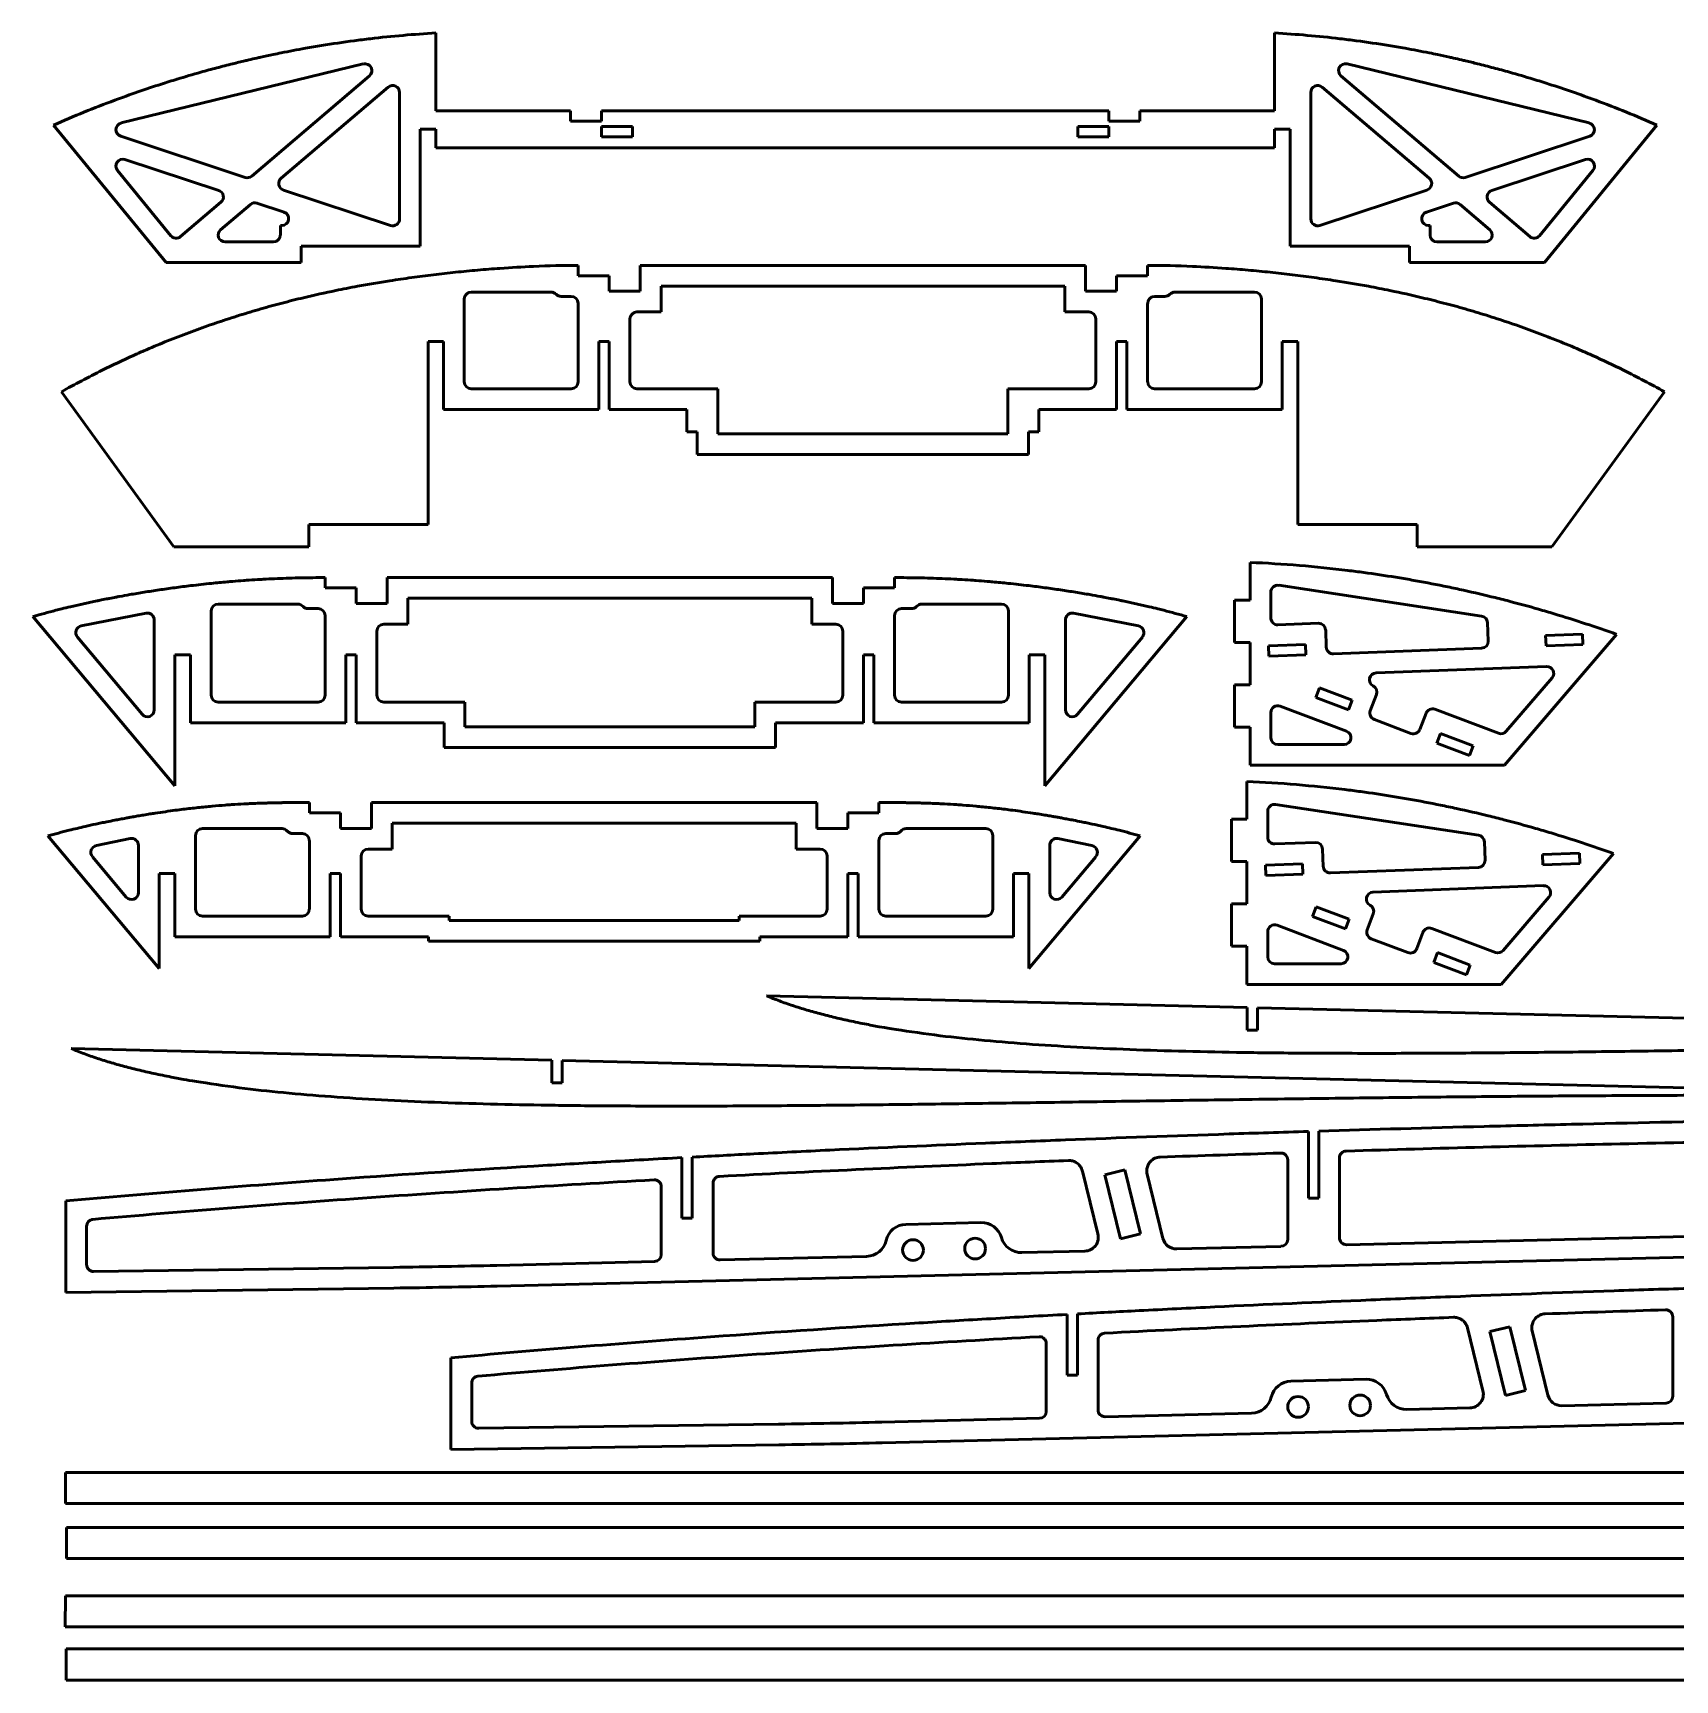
# Model space of a CAD drawing. Header units: millimetres. Extents: x 7 to 544, y 418 to 739.
# Drawn here: x 6.5 to 323.7, y 418.1 to 736.3 of the extents above; entities that cross this region are included whole.
import ezdxf

# ---------------------------------------------------------------- set-up
doc = ezdxf.new("R2010")
doc.units = ezdxf.units.MM
doc.layers.add('Visible (ANSI)', color=7, linetype='Continuous', lineweight=50)

msp = doc.modelspace()

# ---------------------------------------------------------------- linework, layer by layer
at = {"layer": 'Visible (ANSI)'}
for p, q in [((84.37, 736.27), (84.37, 721.21)), ((246.37, 736.27), (246.37, 721.21)), ((70.36, 730.29), (23.6, 718.88)), ((260.39, 730.29), (307.15, 718.88)), ((48.8, 708.62), (71.54, 727.98)), ((75.17, 725.82), (54.48, 708.2)), ((255.57, 725.82), (276.26, 708.2)), ((281.94, 708.62), (259.2, 727.98)), ((77.37, 700.35), (77.37, 724.8)), ((253.37, 700.35), (253.37, 724.8)), ((84.37, 721.21), (110.37, 721.21)), ((110.37, 721.21), (110.37, 719.21)), ((110.37, 719.21), (116.37, 719.21)), ((116.37, 719.21), (116.37, 721.21)), ((214.37, 721.21), (116.37, 721.21)), ((214.37, 719.21), (214.37, 721.21)), ((220.37, 719.21), (214.37, 719.21)), ((220.37, 721.21), (220.37, 719.21)), ((246.37, 721.21), (220.37, 721.21)), ((32.25, 691.91), (10.53, 718.49)), ((23.5, 716.31), (47.52, 708.37)), ((84.37, 717.66), (81.37, 717.66)), ((81.37, 717.66), (81.37, 695.08)), ((84.37, 714.11), (84.37, 717.66)), ((122.37, 718.21), (116.37, 718.21)), ((116.37, 718.21), (116.37, 716.21)), ((116.37, 716.21), (122.37, 716.21)), ((122.37, 716.21), (122.37, 718.21)), ((208.37, 716.21), (208.37, 718.21)), ((208.37, 718.21), (214.37, 718.21)), ((214.37, 716.21), (208.37, 716.21)), ((214.37, 718.21), (214.37, 716.21)), ((246.37, 714.11), (246.37, 717.66)), ((246.37, 717.66), (249.37, 717.66)), ((249.37, 717.66), (249.37, 695.08)), ((307.25, 716.31), (283.22, 708.37)), ((298.49, 691.91), (320.21, 718.49)), ((246.37, 714.11), (84.37, 714.11)), ((22.86, 709.72), (33.17, 697.1)), ((42.42, 705.85), (24.31, 711.83)), ((288.33, 705.85), (306.43, 711.83)), ((307.88, 709.72), (297.57, 697.1)), ((35.07, 696.93), (42.86, 703.57)), ((55.04, 701.67), (49.82, 703.4)), ((54.93, 705.92), (75.62, 699.08)), ((275.82, 705.92), (255.12, 699.08)), ((275.71, 701.67), (280.92, 703.4)), ((295.68, 696.93), (287.88, 703.57)), ((48.54, 703.15), (42.8, 698.25)), ((282.2, 703.15), (287.95, 698.25)), ((54.33, 697.24), (54.33, 699.08)), ((54.33, 699.08), (54.62, 699.08)), ((276.42, 699.08), (276.13, 699.08)), ((276.42, 697.24), (276.42, 699.08)), ((43.66, 695.91), (52.99, 695.91)), ((58.33, 695.08), (58.33, 691.91)), ((81.37, 695.08), (58.33, 695.08)), ((249.37, 695.08), (272.42, 695.08)), ((272.42, 695.08), (272.42, 691.91)), ((287.08, 695.91), (277.75, 695.91)), ((58.33, 691.91), (32.25, 691.91)), ((111.86, 691.37), (111.86, 689.37)), ((123.86, 686.37), (123.86, 691.37)), ((209.86, 691.37), (123.86, 691.37)), ((209.86, 686.37), (209.86, 691.37)), ((221.86, 691.37), (221.86, 689.37)), ((272.42, 691.91), (298.49, 691.91)), ((111.86, 689.37), (117.86, 689.37)), ((117.86, 689.37), (117.86, 686.37)), ((127.86, 687.37), (127.86, 682.37)), ((127.86, 687.37), (205.86, 687.37)), ((205.86, 687.37), (205.86, 682.37)), ((221.86, 689.37), (215.86, 689.37)), ((215.86, 689.37), (215.86, 686.37)), ((89.86, 684.88), (89.86, 668.86)), ((106.62, 686.21), (91.2, 686.21)), ((110.53, 685.37), (108.57, 685.37)), ((117.86, 686.37), (123.86, 686.37)), ((215.86, 686.37), (209.86, 686.37)), ((223.2, 685.37), (225.16, 685.37)), ((227.1, 686.21), (242.53, 686.21)), ((243.86, 684.88), (243.86, 668.86)), ((111.86, 668.86), (111.86, 684.04)), ((121.86, 681.04), (121.86, 668.86)), ((127.86, 682.37), (123.2, 682.37)), ((205.86, 682.37), (210.53, 682.37)), ((211.86, 681.04), (211.86, 668.86)), ((221.86, 668.86), (221.86, 684.04)), ((82.86, 676.66), (82.86, 641.35)), ((85.86, 676.66), (82.86, 676.66)), ((85.86, 663.53), (85.86, 676.66)), ((115.86, 676.66), (115.86, 663.53)), ((117.86, 676.66), (115.86, 676.66)), ((117.86, 663.53), (117.86, 676.66)), ((215.86, 663.53), (215.86, 676.66)), ((215.86, 676.66), (217.86, 676.66)), ((217.86, 676.66), (217.86, 663.53)), ((247.86, 663.53), (247.86, 676.66)), ((247.86, 676.66), (250.86, 676.66)), ((250.86, 676.66), (250.86, 641.35)), ((12.04, 666.95), (33.77, 636.99)), ((91.2, 667.53), (110.53, 667.53)), ((123.2, 667.53), (138.86, 667.53)), ((138.86, 667.53), (138.86, 658.86)), ((210.53, 667.53), (194.86, 667.53)), ((194.86, 667.53), (194.86, 658.86)), ((242.53, 667.53), (223.2, 667.53)), ((321.69, 666.95), (299.96, 636.99)), ((85.86, 663.53), (115.86, 663.53)), ((117.86, 663.53), (132.86, 663.53)), ((132.86, 659.19), (132.86, 663.53)), ((200.86, 659.19), (200.86, 663.53)), ((215.86, 663.53), (200.86, 663.53)), ((247.86, 663.53), (217.86, 663.53)), ((134.86, 659.19), (132.86, 659.19)), ((134.86, 659.19), (134.86, 654.86)), ((194.86, 658.86), (138.86, 658.86)), ((198.86, 659.19), (200.86, 659.19)), ((198.86, 659.19), (198.86, 654.86)), ((198.86, 654.86), (134.86, 654.86)), ((59.82, 641.35), (82.86, 641.35)), ((59.82, 636.99), (59.82, 641.35)), ((273.91, 641.35), (250.86, 641.35)), ((273.91, 636.99), (273.91, 641.35)), ((33.77, 636.99), (59.82, 636.99)), ((299.96, 636.99), (273.91, 636.99)), ((241.64, 634), (241.64, 626.73)), ((62.98, 631.06), (62.98, 629.06)), ((74.98, 626.06), (74.98, 631.06)), ((160.98, 631.06), (74.98, 631.06)), ((160.98, 626.06), (160.98, 631.06)), ((172.98, 631.06), (172.98, 629.06)), ((62.98, 629.06), (68.98, 629.06)), ((68.98, 629.06), (68.98, 626.06)), ((78.98, 627.06), (78.98, 622.06)), ((78.98, 627.06), (156.98, 627.06)), ((156.98, 627.06), (156.98, 622.06)), ((172.98, 629.06), (166.98, 629.06)), ((166.98, 629.06), (166.98, 626.06)), ((245.64, 623.27), (245.64, 628.25)), ((247.18, 629.57), (286.37, 623.63)), ((28.39, 624.19), (15.88, 621.72)), ((40.98, 624.61), (40.98, 608.33)), ((57.72, 625.94), (42.31, 625.94)), ((61.65, 625.06), (59.71, 625.06)), ((62.98, 608.33), (62.98, 623.73)), ((68.98, 626.06), (74.98, 626.06)), ((166.98, 626.06), (160.98, 626.06)), ((172.98, 608.33), (172.98, 623.73)), ((174.31, 625.06), (176.25, 625.06)), ((178.23, 625.94), (193.65, 625.94)), ((194.98, 624.61), (194.98, 608.33)), ((207.57, 624.19), (220.08, 621.72)), ((241.64, 626.73), (238.64, 626.73)), ((238.64, 626.73), (238.64, 618.55)), ((6.54, 623.55), (33.98, 590.86)), ((29.98, 605.51), (29.98, 622.88)), ((72.98, 620.73), (72.98, 608.33)), ((78.98, 622.06), (74.31, 622.06)), ((156.98, 622.06), (161.65, 622.06)), ((162.98, 620.73), (162.98, 608.33)), ((229.41, 623.55), (201.98, 590.86)), ((205.98, 605.51), (205.98, 622.88)), ((254.86, 622.23), (247.03, 621.93)), ((256.37, 617.62), (256.25, 620.95)), ((287.51, 622.36), (287.64, 618.8)), ((15.12, 619.56), (27.62, 604.65)), ((220.84, 619.56), (208.33, 604.65)), ((238.64, 618.55), (241.64, 618.55)), ((241.64, 618.55), (241.64, 610.37)), ((245.21, 617.86), (252.35, 618.13)), ((245.29, 615.86), (245.21, 617.86)), ((252.35, 618.13), (252.43, 616.13)), ((286.36, 617.42), (257.76, 616.34)), ((290.78, 594.81), (312.45, 620.1)), ((298.74, 619.89), (305.88, 620.16)), ((298.82, 617.89), (298.74, 619.89)), ((305.95, 618.16), (298.82, 617.89)), ((305.88, 620.16), (305.95, 618.16)), ((33.98, 616.16), (33.98, 590.86)), ((36.98, 616.16), (33.98, 616.16)), ((36.98, 602.99), (36.98, 616.16)), ((66.98, 616.16), (66.98, 602.99)), ((68.98, 616.16), (66.98, 616.16)), ((68.98, 602.99), (68.98, 616.16)), ((166.98, 602.99), (166.98, 616.16)), ((166.98, 616.16), (168.98, 616.16)), ((168.98, 616.16), (168.98, 602.99)), ((198.98, 602.99), (198.98, 616.16)), ((198.98, 616.16), (201.98, 616.16)), ((201.98, 616.16), (201.98, 590.86)), ((252.43, 616.13), (245.29, 615.86)), ((265.98, 612.64), (298.92, 613.89)), ((299.98, 611.69), (291.13, 601.37)), ((241.64, 610.37), (238.64, 610.37)), ((238.64, 610.37), (238.64, 602.19)), ((254.32, 607.91), (255.03, 609.78)), ((260.66, 605.52), (254.32, 607.91)), ((255.03, 609.78), (261.36, 607.39)), ((264.87, 605.35), (266.05, 608.47)), ((42.31, 606.99), (61.65, 606.99)), ((74.31, 606.99), (89.98, 606.99)), ((89.98, 606.99), (89.98, 602.24)), ((161.65, 606.99), (145.98, 606.99)), ((145.98, 606.99), (145.98, 602.24)), ((193.65, 606.99), (174.31, 606.99)), ((245.64, 600.14), (245.64, 604.98)), ((247.45, 606.23), (260.28, 601.39)), ((261.36, 607.39), (260.66, 605.52)), ((275.63, 604.85), (274.45, 601.74)), ((289.65, 600.99), (277.35, 605.63)), ((36.98, 602.99), (66.98, 602.99)), ((68.98, 602.99), (85.98, 602.99)), ((85.98, 602.99), (85.98, 598.24)), ((145.98, 602.24), (89.98, 602.24)), ((166.98, 602.99), (149.98, 602.99)), ((149.98, 602.99), (149.98, 598.24)), ((198.98, 602.99), (168.98, 602.99)), ((238.64, 602.19), (241.64, 602.19)), ((241.64, 602.19), (241.64, 594.81)), ((272.73, 600.96), (265.65, 603.64)), ((149.98, 598.24), (85.98, 598.24)), ((259.81, 598.81), (246.98, 598.81)), ((277.72, 599.08), (278.43, 600.95)), ((284.06, 596.68), (277.72, 599.08)), ((278.43, 600.95), (284.77, 598.55)), ((284.77, 598.55), (284.06, 596.68)), ((241.64, 594.81), (290.78, 594.81)), ((241.05, 591.67), (241.05, 584.4)), ((59.94, 587.62), (59.94, 585.62)), ((59.94, 585.62), (65.94, 585.62)), ((65.94, 585.62), (65.94, 582.62)), ((71.94, 582.62), (71.94, 587.62)), ((157.94, 587.62), (71.94, 587.62)), ((157.94, 582.62), (157.94, 587.62)), ((169.94, 585.62), (163.94, 585.62)), ((163.94, 585.62), (163.94, 582.62)), ((169.94, 587.62), (169.94, 585.62)), ((245.05, 580.93), (245.05, 585.92)), ((246.58, 587.24), (285.78, 581.3)), ((54.66, 582.58), (39.27, 582.58)), ((65.94, 582.62), (71.94, 582.62)), ((75.94, 583.62), (75.94, 578.62)), ((75.94, 583.62), (153.94, 583.62)), ((153.94, 583.62), (153.94, 578.62)), ((163.94, 582.62), (157.94, 582.62)), ((175.22, 582.58), (190.6, 582.58)), ((241.05, 584.4), (238.05, 584.4)), ((238.05, 584.4), (238.05, 576.21)), ((9.44, 581.17), (30.94, 555.55)), ((25.34, 580.65), (18.79, 579.32)), ((26.94, 570.21), (26.94, 579.34)), ((37.94, 581.24), (37.94, 567)), ((58.6, 581.62), (56.71, 581.62)), ((59.94, 567), (59.94, 580.29)), ((169.94, 567), (169.94, 580.29)), ((171.27, 581.62), (173.17, 581.62)), ((191.94, 581.24), (191.94, 567)), ((220.44, 581.17), (198.94, 555.55)), ((202.94, 570.21), (202.94, 579.34)), ((204.54, 580.65), (211.09, 579.32)), ((254.27, 579.9), (246.43, 579.6)), ((286.91, 580.03), (287.05, 576.47)), ((18.03, 577.15), (24.58, 569.35)), ((69.94, 577.29), (69.94, 567)), ((75.94, 578.62), (71.27, 578.62)), ((153.94, 578.62), (158.6, 578.62)), ((159.94, 577.29), (159.94, 567)), ((211.84, 577.15), (205.29, 569.35)), ((238.05, 576.21), (241.05, 576.21)), ((241.05, 576.21), (241.05, 568.03)), ((255.78, 575.28), (255.65, 578.62)), ((290.18, 552.47), (311.86, 577.76)), ((298.14, 577.55), (305.28, 577.82)), ((298.22, 575.56), (298.14, 577.55)), ((305.28, 577.82), (305.36, 575.83)), ((33.94, 573.9), (30.94, 573.9)), ((30.94, 573.9), (30.94, 555.55)), ((33.94, 561.67), (33.94, 573.9)), ((63.94, 573.9), (63.94, 561.67)), ((65.94, 573.9), (63.94, 573.9)), ((65.94, 561.67), (65.94, 573.9)), ((163.94, 561.67), (163.94, 573.9)), ((163.94, 573.9), (165.94, 573.9)), ((165.94, 573.9), (165.94, 561.67)), ((195.94, 561.67), (195.94, 573.9)), ((195.94, 573.9), (198.94, 573.9)), ((198.94, 573.9), (198.94, 555.55)), ((244.62, 575.53), (251.75, 575.8)), ((244.69, 573.53), (244.62, 575.53)), ((251.83, 573.8), (244.69, 573.53)), ((251.75, 575.8), (251.83, 573.8)), ((285.76, 575.08), (257.16, 574)), ((305.36, 575.83), (298.22, 575.56)), ((265.38, 570.31), (298.32, 571.56)), ((241.05, 568.03), (238.05, 568.03)), ((238.05, 568.03), (238.05, 559.85)), ((253.72, 565.58), (254.43, 567.45)), ((254.43, 567.45), (260.77, 565.06)), ((299.38, 569.36), (290.53, 559.03)), ((39.27, 565.67), (58.6, 565.67)), ((71.27, 565.67), (86.94, 565.67)), ((86.94, 565.67), (86.94, 564.85)), ((142.94, 564.85), (86.94, 564.85)), ((158.6, 565.67), (142.94, 565.67)), ((142.94, 565.67), (142.94, 564.85)), ((190.6, 565.67), (171.27, 565.67)), ((246.85, 563.9), (259.68, 559.05)), ((260.06, 563.19), (253.72, 565.58)), ((260.77, 565.06), (260.06, 563.19)), ((264.28, 563.02), (265.45, 566.14)), ((289.05, 558.65), (276.75, 563.3)), ((33.94, 561.67), (63.94, 561.67)), ((65.94, 561.67), (82.94, 561.67)), ((82.94, 561.67), (82.94, 560.85)), ((146.94, 560.85), (82.94, 560.85)), ((163.94, 561.67), (146.94, 561.67)), ((146.94, 561.67), (146.94, 560.85)), ((195.94, 561.67), (165.94, 561.67)), ((245.05, 557.81), (245.05, 562.65)), ((272.14, 558.63), (265.05, 561.3)), ((275.03, 562.52), (273.85, 559.4)), ((238.05, 559.85), (241.05, 559.85)), ((241.05, 559.85), (241.05, 552.47)), ((277.13, 556.74), (277.83, 558.61)), ((277.83, 558.61), (284.17, 556.22)), ((259.21, 556.47), (246.38, 556.47)), ((283.46, 554.35), (277.13, 556.74)), ((284.17, 556.22), (283.46, 554.35)), ((241.05, 552.47), (290.18, 552.47)), ((241.07, 548.01), (148.27, 550.26)), ((241.07, 543.63), (241.07, 548.01)), ((243.07, 547.96), (243.07, 543.63)), ((520.74, 541.22), (243.07, 547.96)), ((243.07, 543.63), (241.07, 543.63)), ((106.75, 537.82), (13.95, 540.07)), ((106.75, 533.44), (106.75, 537.82)), ((108.75, 537.77), (108.75, 533.44)), ((386.42, 531.03), (108.75, 537.77)), ((108.75, 533.44), (106.75, 533.44)), ((252.91, 511.17), (252.91, 524.07)), ((254.91, 524.14), (254.91, 511.17)), ((131.91, 507.3), (131.91, 519.02)), ((133.91, 519.12), (133.91, 507.3)), ((258.91, 503.52), (258.91, 518.96)), ((212.25, 504.27), (209.25, 516.43)), ((217.44, 516.64), (213.56, 515.69)), ((213.56, 515.69), (216.6, 503.34)), ((220.48, 504.3), (217.44, 516.64)), ((221.76, 515.81), (224.82, 503.42)), ((248.91, 518.57), (248.91, 503.22)), ((127.91, 513.38), (127.91, 500.28)), ((137.91, 500.59), (137.91, 514.07)), ((12.91, 510.64), (12.91, 492.94)), ((254.91, 511.17), (252.91, 511.17)), ((133.91, 507.3), (131.91, 507.3)), ((175.16, 506.13), (189.67, 506.48)), ((16.91, 498.35), (16.91, 505.76)), ((96.22, 494.21), (466.71, 503.2)), ((216.6, 503.34), (220.48, 504.3)), ((368.61, 504.82), (260.28, 502.19)), ((167.57, 499.94), (139.28, 499.25)), ((209.73, 500.96), (197.56, 500.67)), ((247.61, 501.88), (227.47, 501.39)), ((76.18, 497.82), (18.26, 497.02)), ((126.61, 498.95), (96.13, 498.21)), ((12.91, 492.94), (76.24, 493.82)), ((206.29, 477.01), (206.29, 488.73)), ((208.29, 488.83), (208.29, 477.01)), ((323.29, 488.28), (323.29, 472.93)), ((212.29, 470.3), (212.29, 483.78)), ((286.63, 473.98), (283.63, 486.14)), ((291.82, 486.35), (287.94, 485.4)), ((287.94, 485.4), (290.98, 473.05)), ((294.86, 474.01), (291.82, 486.35)), ((296.14, 485.53), (299.19, 473.13)), ((202.29, 483.09), (202.29, 469.99)), ((87.29, 480.35), (87.29, 462.65)), ((91.29, 468.06), (91.29, 475.47)), ((208.29, 477.01), (206.29, 477.01)), ((249.54, 475.84), (264.05, 476.19)), ((170.6, 463.92), (541.09, 472.91)), ((290.98, 473.05), (294.86, 474.01)), ((321.99, 471.59), (301.85, 471.1)), ((200.99, 468.66), (170.5, 467.92)), ((241.94, 469.65), (213.66, 468.96)), ((284.1, 470.67), (271.94, 470.38)), ((150.56, 467.53), (92.64, 466.73)), ((87.29, 462.65), (150.61, 463.54)), ((376.29, 458.17), (12.84, 458.18)), ((12.84, 458.18), (12.84, 452.18)), ((473.25, 452.18), (12.84, 452.18)), ((376.49, 447.57), (13.04, 447.57)), ((13.04, 447.57), (13.04, 441.57)), ((473.45, 441.57), (13.04, 441.57)), ((12.8, 434.38), (12.79, 428.38)), ((376.24, 434.38), (12.8, 434.38)), ((473.2, 428.38), (12.79, 428.38)), ((376.41, 424.1), (12.97, 424.1)), ((12.97, 424.1), (12.97, 418.1)), ((473.37, 418.1), (12.97, 418.1))]:
    msp.add_line(p, q, dxfattribs=at)
for centre in [(176.54, 501.16), (188.54, 501.45), (250.92, 470.87), (262.91, 471.16)]:
    msp.add_circle(centre, 2, dxfattribs=at)
for centre, radius, start, end in [((70.68, 728.99), 1.33, 310.4061, 103.7149), ((260.07, 728.99), 1.33, 76.2851, 229.5939), ((76.04, 724.8), 1.33, 0, 130.4061), ((254.71, 724.8), 1.33, 49.5939, 180), ((23.91, 717.58), 1.33, 103.7149, 251.7082), ((306.83, 717.58), 1.33, 288.2918, 76.2851), ((23.9, 710.56), 1.33, 71.7082, 219.2474), ((306.85, 710.56), 1.33, 320.7526, 108.2918), ((47.94, 709.64), 1.33, 251.7082, 310.4061), ((55.35, 707.19), 1.33, 130.4061, 251.7082), ((275.4, 707.19), 1.33, 288.2918, 49.5939), ((282.8, 709.64), 1.33, 229.5939, 288.2918), ((42, 704.58), 1.33, 310.4061, 71.7082), ((49.41, 702.13), 1.33, 71.7082, 130.4061), ((281.34, 702.13), 1.33, 49.5939, 108.2918), ((288.75, 704.58), 1.33, 108.2918, 229.5939), ((54.62, 700.41), 1.33, 270, 71.7082), ((76.04, 700.35), 1.33, 251.7082, 0), ((254.71, 700.35), 1.33, 180, 288.2918), ((276.13, 700.41), 1.33, 108.2918, 270), ((34.2, 697.95), 1.33, 219.2474, 310.4061), ((43.66, 697.24), 1.33, 130.4061, 270), ((52.99, 697.24), 1.33, 270, 0), ((277.75, 697.24), 1.33, 180, 270), ((287.08, 697.24), 1.33, 270, 49.5939), ((296.54, 697.95), 1.33, 229.5939, 320.7526), ((91.2, 684.88), 1.33, 90, 180), ((106.62, 684.88), 1.33, 43.0704, 90), ((108.57, 686.7), 1.33, 223.0704, 270), ((110.53, 684.04), 1.33, 0, 90), ((223.2, 684.04), 1.33, 90, 180), ((225.16, 686.7), 1.33, 270, 316.9296), ((227.1, 684.88), 1.33, 90, 136.9296), ((242.53, 684.88), 1.33, 0, 90), ((123.2, 681.04), 1.33, 90, 180), ((210.53, 681.04), 1.33, 0, 90), ((91.2, 668.86), 1.33, 180, 270), ((110.53, 668.86), 1.33, 270, 0), ((123.2, 668.86), 1.33, 180, 270), ((210.53, 668.86), 1.33, 270, 0), ((223.2, 668.86), 1.33, 180, 270), ((242.53, 668.86), 1.33, 270, 0), ((246.98, 628.25), 1.33, 81.3777, 180), ((28.65, 622.88), 1.33, 0, 101.1508), ((42.31, 624.61), 1.33, 90, 180), ((57.72, 624.61), 1.33, 41.9948, 90), ((59.71, 626.39), 1.33, 221.9948, 270), ((61.65, 623.73), 1.33, 0, 90), ((174.31, 623.73), 1.33, 90, 180), ((176.25, 626.39), 1.33, 270, 318.0052), ((178.23, 624.61), 1.33, 90, 138.0052), ((193.65, 624.61), 1.33, 0, 90), ((207.31, 622.88), 1.33, 78.8492, 180), ((286.17, 622.31), 1.33, 2.1657, 81.3777), ((16.14, 620.41), 1.33, 101.1508, 220), ((74.31, 620.73), 1.33, 90, 180), ((161.65, 620.73), 1.33, 0, 90), ((219.82, 620.41), 1.33, 320, 78.8492), ((246.98, 623.27), 1.33, 180, 272.1657), ((254.91, 620.9), 1.33, 2.1657, 92.1657), ((257.7, 617.67), 1.33, 182.1657, 272.1657), ((286.31, 618.75), 1.33, 272.1657, 2.1657), ((266.03, 611.31), 1.33, 92.1657, 242.6472), ((298.97, 612.56), 1.33, 319.4026, 92.1657), ((42.31, 608.33), 1.33, 180, 270), ((61.65, 608.33), 1.33, 270, 0), ((74.31, 608.33), 1.33, 180, 270), ((161.65, 608.33), 1.33, 270, 0), ((174.31, 608.33), 1.33, 180, 270), ((193.65, 608.33), 1.33, 270, 0), ((264.8, 608.94), 1.33, 339.3107, 62.6472), ((28.65, 605.51), 1.33, 220, 0), ((207.31, 605.51), 1.33, 180, 320), ((246.98, 604.98), 1.33, 69.3107, 180), ((266.12, 604.88), 1.33, 159.3107, 249.3107), ((276.87, 604.38), 1.33, 69.3107, 159.3107), ((259.81, 600.14), 1.33, 270, 69.3107), ((273.2, 602.21), 1.33, 249.3107, 339.3107), ((290.12, 602.23), 1.33, 249.3107, 319.4026), ((246.98, 600.14), 1.33, 180, 270), ((246.38, 585.92), 1.33, 81.3777, 180), ((39.27, 581.24), 1.33, 90, 180), ((54.66, 581.24), 1.33, 39.8257, 90), ((175.22, 581.24), 1.33, 90, 140.1743), ((190.6, 581.24), 1.33, 0, 90), ((19.06, 578.01), 1.33, 101.5107, 220), ((25.6, 579.34), 1.33, 0, 101.5107), ((56.71, 582.95), 1.33, 219.8257, 270), ((58.6, 580.29), 1.33, 0, 90), ((171.27, 580.29), 1.33, 90, 180), ((173.17, 582.95), 1.33, 270, 320.1743), ((204.27, 579.34), 1.33, 78.4893, 180), ((210.82, 578.01), 1.33, 320, 78.4893), ((246.38, 580.93), 1.33, 180, 272.1657), ((254.32, 578.57), 1.33, 2.1657, 92.1657), ((285.58, 579.98), 1.33, 2.1657, 81.3777), ((71.27, 577.29), 1.33, 90, 180), ((158.6, 577.29), 1.33, 0, 90), ((285.71, 576.42), 1.33, 272.1657, 2.1657), ((257.11, 575.34), 1.33, 182.1657, 272.1657), ((25.6, 570.21), 1.33, 220, 0), ((204.27, 570.21), 1.33, 180, 320), ((265.43, 568.98), 1.33, 92.1657, 242.6472), ((298.37, 570.22), 1.33, 319.4026, 92.1657), ((39.27, 567), 1.33, 180, 270), ((58.6, 567), 1.33, 270, 0), ((71.27, 567), 1.33, 180, 270), ((158.6, 567), 1.33, 270, 0), ((171.27, 567), 1.33, 180, 270), ((190.6, 567), 1.33, 270, 0), ((264.21, 566.61), 1.33, 339.3107, 62.6472), ((246.38, 562.65), 1.33, 69.3107, 180), ((276.28, 562.05), 1.33, 69.3107, 159.3107), ((265.52, 562.55), 1.33, 159.3107, 249.3107), ((246.38, 557.81), 1.33, 180, 270), ((259.21, 557.81), 1.33, 270, 69.3107), ((272.61, 559.87), 1.33, 249.3107, 339.3107), ((289.52, 559.9), 1.33, 249.3107, 319.4026), ((175.26, 502.13), 4, 91.3905, 166.913), ((189.76, 502.48), 4, 15.868, 91.3905), ((167.47, 503.94), 4, 271.3905, 346.913), ((197.46, 504.67), 4, 195.868, 271.3905), ((209.66, 503.63), 2.67, 271.3905, 13.8341), ((227.41, 504.06), 2.67, 193.8341, 271.3905), ((247.58, 503.22), 1.33, 271.3905, 0), ((260.25, 503.52), 1.33, 180, 271.3905), ((126.58, 500.28), 1.33, 271.3905, 0), ((139.25, 500.59), 1.33, 180, 271.3905), ((18.25, 498.35), 1.33, 180, 270.8), ((49.15, 2433.28), 1935.65, 270.8, 271.39054), ((49.15, 2433.28), 1939.65, 270.8, 271.39054), ((249.64, 471.84), 4, 91.3905, 166.913), ((264.14, 472.19), 4, 15.868, 91.3905), ((241.85, 473.65), 4, 271.3905, 346.913), ((271.84, 474.38), 4, 195.868, 271.3905), ((284.04, 473.34), 2.67, 271.3905, 13.8341), ((301.78, 473.77), 2.67, 193.8341, 271.3905), ((321.96, 472.93), 1.33, 271.3905, 0), ((92.62, 468.06), 1.33, 180, 270.8), ((123.53, 2403), 1935.65, 270.8, 271.39054), ((200.96, 469.99), 1.33, 271.3905, 0), ((213.62, 470.3), 1.33, 180, 271.3905), ((123.53, 2403), 1939.65, 270.8, 271.39054)]:
    msp.add_arc(centre, radius, start, end, dxfattribs=at)
for points, knots in [([(10.53, 718.49), (14.42, 720.2), (21.31, 722.99), (29.33, 725.77), (34.9, 727.51), (37.96, 728.41), (41.03, 729.26), (43.09, 729.8), (45.41, 730.39), (46.96, 730.77), (48.51, 731.13), (49.55, 731.37), (51.1, 731.71), (52.66, 732.05), (55.52, 732.64), (58.64, 733.23), (63.34, 734.03), (67.53, 734.64), (72.78, 735.3), (78.04, 735.84), (82.26, 736.15), (84.37, 736.27)], [-7.649793, -7.649793, -7.649793, -7.649793, -6.375618, -5.419986, -5.101442, -4.623626, -4.464354, -4.145811, -3.986539, -3.747631, -3.667995, -3.508723, -3.429087, -3.190179, -3.030907, -2.553091, -2.234547, -1.59746, -1.278916, -0.641828, -0.00474, -0.00474, -0.00474, -0.00474]), ([(320.21, 718.49), (316.32, 720.2), (309.43, 722.99), (301.41, 725.77), (295.84, 727.51), (292.78, 728.41), (289.71, 729.26), (287.66, 729.8), (285.34, 730.39), (283.79, 730.77), (282.23, 731.13), (281.2, 731.37), (279.64, 731.71), (278.09, 732.05), (275.23, 732.64), (272.1, 733.23), (267.4, 734.03), (263.21, 734.64), (257.97, 735.3), (252.7, 735.84), (248.48, 736.15), (246.37, 736.27)], [-7.649793, -7.649793, -7.649793, -7.649793, -6.375618, -5.419986, -5.101442, -4.623626, -4.464354, -4.145811, -3.986539, -3.747631, -3.667995, -3.508723, -3.429087, -3.190179, -3.030907, -2.553091, -2.234547, -1.59746, -1.278916, -0.641828, -0.00474, -0.00474, -0.00474, -0.00474]), ([(111.86, 691.37), (108.99, 691.37), (103.95, 691.25), (98.19, 690.91), (93.89, 690.59), (91.03, 690.33), (87.47, 689.97), (84.64, 689.65), (81.11, 689.21), (78.3, 688.82), (74.1, 688.18), (69.91, 687.48), (64.36, 686.39), (60.21, 685.47), (56.07, 684.46), (53.31, 683.74), (49.86, 682.77), (47.11, 681.95), (43.67, 680.85), (40.92, 679.93), (37.5, 678.7), (34.77, 677.67), (31.36, 676.31), (28.65, 675.17), (24.6, 673.38), (19.24, 670.85), (14.63, 668.41), (12.04, 666.95)], [0.0082632, 0.0082632, 0.0082632, 0.0082632, 0.090908, 0.1528915, 0.1735527, 0.2148751, 0.2355363, 0.2768586, 0.2975198, 0.3388422, 0.3595033, 0.4214869, 0.4628093, 0.5247928, 0.545454, 0.5867764, 0.6074375, 0.6487599, 0.6694211, 0.7107434, 0.7314046, 0.772727, 0.7933882, 0.8347105, 0.8553717, 0.9173553, 1, 1, 1, 1]), ([(221.86, 691.37), (224.74, 691.37), (229.78, 691.25), (235.54, 690.91), (239.84, 690.59), (242.69, 690.33), (246.25, 689.97), (249.09, 689.65), (252.62, 689.21), (255.43, 688.82), (259.63, 688.18), (263.81, 687.48), (269.37, 686.39), (273.52, 685.47), (277.66, 684.46), (280.42, 683.74), (283.87, 682.77), (286.62, 681.95), (290.06, 680.85), (292.8, 679.93), (296.23, 678.7), (298.96, 677.67), (302.37, 676.31), (305.08, 675.17), (309.13, 673.38), (314.49, 670.85), (319.1, 668.41), (321.69, 666.95)], [0.0082632, 0.0082632, 0.0082632, 0.0082632, 0.090908, 0.1528915, 0.1735527, 0.2148751, 0.2355363, 0.2768586, 0.2975198, 0.3388422, 0.3595033, 0.4214869, 0.4628093, 0.5247928, 0.545454, 0.5867764, 0.6074375, 0.6487599, 0.6694211, 0.7107434, 0.7314046, 0.772727, 0.7933882, 0.8347105, 0.8553717, 0.9173553, 1, 1, 1, 1]), ([(312.45, 620.1), (310.45, 620.81), (306.44, 622.19), (301.41, 623.77), (296.36, 625.26), (292.31, 626.36), (287.23, 627.64), (283.15, 628.58), (278.04, 629.65), (273.94, 630.43), (268.8, 631.3), (264.67, 631.92), (258.47, 632.72), (251.15, 633.47), (244.84, 633.86), (241.64, 634)], [0.0148959, 0.0148959, 0.0148959, 0.0148959, 0.0969618, 0.1790277, 0.2200607, 0.3021266, 0.3431596, 0.4252255, 0.4662585, 0.5483244, 0.5893573, 0.6714233, 0.7124562, 0.8355551, 0.96056, 0.96056, 0.96056, 0.96056]), ([(62.98, 631.06), (62.19, 631.06), (60.63, 631.05), (58.7, 631.02), (56.79, 630.98), (55.27, 630.93), (53.41, 630.86), (51.93, 630.79), (50.1, 630.69), (48.66, 630.6), (46.88, 630.47), (45.47, 630.36), (43.39, 630.18), (40.67, 629.92), (38.36, 629.66), (37.07, 629.51)], [0, 0, 0, 0, 0.237081, 0.474161, 0.592702, 0.829782, 0.948323, 1.185403, 1.303944, 1.541024, 1.659565, 1.896646, 2.015186, 2.370807, 2.844968, 2.844968, 2.844968, 2.844968]), ([(172.98, 631.06), (173.77, 631.06), (175.33, 631.05), (177.26, 631.02), (179.17, 630.98), (180.68, 630.93), (182.55, 630.86), (184.03, 630.79), (185.86, 630.69), (187.3, 630.6), (189.08, 630.47), (190.49, 630.36), (192.57, 630.18), (195.29, 629.92), (197.6, 629.66), (198.88, 629.51)], [0, 0, 0, 0, 0.237081, 0.474161, 0.592702, 0.829782, 0.948323, 1.185403, 1.303944, 1.541024, 1.659565, 1.896646, 2.015186, 2.370807, 2.844968, 2.844968, 2.844968, 2.844968]), ([(37.07, 629.51), (36.01, 629.38), (33.92, 629.11), (31.4, 628.76), (28.96, 628.39), (27.07, 628.09), (25.02, 627.73), (23.69, 627.5), (22.4, 627.25), (21.55, 627.09), (20.52, 626.89), (19.71, 626.73), (18.72, 626.52), (17.94, 626.36), (16.99, 626.15), (16.24, 625.99), (15.3, 625.77), (14.54, 625.6), (13.42, 625.34), (12.3, 625.07), (10.62, 624.65), (8.76, 624.16), (7.28, 623.76), (6.54, 623.55)], [2.844968, 2.844968, 2.844968, 2.844968, 3.236821, 3.628674, 3.8246, 4.216453, 4.41238, 4.706269, 4.804232, 5.000159, 5.098122, 5.294048, 5.392012, 5.587938, 5.685901, 5.881828, 5.979791, 6.175717, 6.27368, 6.56757, 6.763496, 7.155349, 7.547202, 7.547202, 7.547202, 7.547202]), ([(198.88, 629.51), (199.95, 629.38), (202.04, 629.11), (204.56, 628.76), (207, 628.39), (208.89, 628.09), (210.94, 627.73), (212.27, 627.5), (213.56, 627.25), (214.4, 627.09), (215.44, 626.89), (216.25, 626.73), (217.24, 626.52), (218.02, 626.36), (218.96, 626.15), (219.72, 625.99), (220.66, 625.77), (221.41, 625.6), (222.54, 625.34), (223.66, 625.07), (225.34, 624.65), (227.2, 624.16), (228.68, 623.76), (229.41, 623.55)], [2.844968, 2.844968, 2.844968, 2.844968, 3.236821, 3.628674, 3.8246, 4.216453, 4.41238, 4.706269, 4.804232, 5.000159, 5.098122, 5.294048, 5.392012, 5.587938, 5.685901, 5.881828, 5.979791, 6.175717, 6.27368, 6.56757, 6.763496, 7.155349, 7.547202, 7.547202, 7.547202, 7.547202]), ([(311.86, 577.76), (309.85, 578.48), (305.84, 579.86), (300.81, 581.44), (295.76, 582.92), (291.71, 584.03), (286.63, 585.3), (282.55, 586.25), (277.44, 587.32), (273.34, 588.1), (268.2, 588.97), (264.08, 589.59), (257.87, 590.39), (250.56, 591.14), (244.24, 591.53), (241.05, 591.67)], [0.0148959, 0.0148959, 0.0148959, 0.0148959, 0.0969618, 0.1790277, 0.2200607, 0.3021266, 0.3431596, 0.4252255, 0.4662585, 0.5483244, 0.5893573, 0.6714233, 0.7124562, 0.8355551, 0.96056, 0.96056, 0.96056, 0.96056]), ([(34.04, 586.11), (33.42, 586.02), (32.14, 585.85), (30.5, 585.61), (29.07, 585.39), (28.22, 585.25), (27.53, 585.13), (27.18, 585.07), (26.74, 585), (26.39, 584.94), (25.95, 584.86), (25.6, 584.8), (25.07, 584.71), (24.55, 584.61), (23.76, 584.46), (23.06, 584.33), (22.01, 584.13), (20.97, 583.92), (19.4, 583.6), (18.02, 583.3), (15.95, 582.83), (13.19, 582.17), (10.8, 581.55), (9.44, 581.17)], [2.001746, 2.001746, 2.001746, 2.001746, 2.104714, 2.207682, 2.259166, 2.323522, 2.336393, 2.362135, 2.375006, 2.400748, 2.413619, 2.439361, 2.452232, 2.490845, 2.516587, 2.568071, 2.593813, 2.67104, 2.722524, 2.825492, 2.876976, 3.031429, 3.237366, 3.237366, 3.237366, 3.237366]), ([(59.94, 587.62), (59.66, 587.62), (59.11, 587.62), (58.43, 587.62), (57.76, 587.61), (57.22, 587.61), (56.62, 587.61), (56.22, 587.6), (55.81, 587.6), (55.54, 587.6), (55.2, 587.59), (54.92, 587.59), (54.57, 587.58), (54.29, 587.58), (53.85, 587.57), (53.41, 587.56), (52.73, 587.55), (52.1, 587.53), (51.3, 587.51), (50.63, 587.49), (49.61, 587.45), (48.55, 587.41), (46.89, 587.32), (45.34, 587.23), (43.3, 587.09), (41.59, 586.94), (39.36, 586.73), (37.03, 586.48), (35.06, 586.24), (34.04, 586.11)], [0, 0, 0, 0, 0.083406, 0.166812, 0.208515, 0.291921, 0.333624, 0.396179, 0.41703, 0.458733, 0.479585, 0.521288, 0.542139, 0.583842, 0.604694, 0.667249, 0.708952, 0.792358, 0.834061, 0.917467, 0.95917, 1.084279, 1.167685, 1.334497, 1.417903, 1.584715, 1.668121, 1.834933, 2.001746, 2.001746, 2.001746, 2.001746]), ([(169.94, 587.62), (170.22, 587.62), (170.77, 587.62), (171.44, 587.62), (172.12, 587.61), (172.65, 587.61), (173.26, 587.61), (173.66, 587.6), (174.06, 587.6), (174.34, 587.6), (174.67, 587.59), (174.95, 587.59), (175.3, 587.58), (175.59, 587.58), (176.02, 587.57), (176.47, 587.56), (177.15, 587.55), (177.77, 587.53), (178.58, 587.51), (179.24, 587.49), (180.26, 587.45), (181.32, 587.41), (182.98, 587.32), (184.54, 587.23), (186.57, 587.09), (188.28, 586.94), (190.51, 586.73), (192.85, 586.48), (194.82, 586.24), (195.83, 586.11)], [0, 0, 0, 0, 0.083406, 0.166812, 0.208515, 0.291921, 0.333624, 0.396179, 0.41703, 0.458733, 0.479585, 0.521288, 0.542139, 0.583842, 0.604694, 0.667249, 0.708952, 0.792358, 0.834061, 0.917467, 0.95917, 1.084279, 1.167685, 1.334497, 1.417903, 1.584715, 1.668121, 1.834933, 2.001746, 2.001746, 2.001746, 2.001746]), ([(195.83, 586.11), (196.46, 586.02), (197.73, 585.85), (199.37, 585.61), (200.8, 585.39), (201.66, 585.25), (202.35, 585.13), (202.7, 585.07), (203.14, 585), (203.49, 584.94), (203.93, 584.86), (204.28, 584.8), (204.8, 584.71), (205.33, 584.61), (206.12, 584.46), (206.82, 584.33), (207.86, 584.13), (208.91, 583.92), (210.47, 583.6), (211.86, 583.3), (213.93, 582.83), (216.68, 582.17), (219.07, 581.55), (220.44, 581.17)], [2.001746, 2.001746, 2.001746, 2.001746, 2.104714, 2.207682, 2.259166, 2.323522, 2.336393, 2.362135, 2.375006, 2.400748, 2.413619, 2.439361, 2.452232, 2.490845, 2.516587, 2.568071, 2.593813, 2.67104, 2.722524, 2.825492, 2.876976, 3.031429, 3.237366, 3.237366, 3.237366, 3.237366]), ([(373.91, 526.79), (361.89, 526.61), (338.18, 526.21), (309.36, 525.6), (281.56, 524.92), (265.4, 524.46), (254.91, 524.14)], [0.0000945, 0.0000945, 0.0000945, 0.0000945, 0.0828314, 0.1656629, 0.2070786, 0.2869555, 0.2869555, 0.2869555, 0.2869555]), ([(252.91, 524.07), (247.76, 523.92), (231.88, 523.4), (211.09, 522.65), (185.39, 521.61), (165.33, 520.72), (146.63, 519.79), (137.85, 519.33), (133.91, 519.12)], [0.2920378, 0.2920378, 0.2920378, 0.2920378, 0.3313257, 0.4141572, 0.4555729, 0.5384043, 0.57982, 0.6139561, 0.6139561, 0.6139561, 0.6139561]), ([(260.21, 520.29), (277.83, 520.82), (295.48, 521.28), (331.58, 522.08), (350.08, 522.43), (368.56, 522.71)], [0.129401, 0.129401, 0.129401, 0.129401, 5.417111, 5.417111, 10.959957, 10.959957, 10.959957, 10.959957]), ([(131.91, 519.02), (126.97, 518.75), (117.36, 518.21), (93.99, 516.83), (58.22, 514.44), (28.96, 512.08), (12.91, 510.64)], [0.6197408, 0.6197408, 0.6197408, 0.6197408, 0.6626515, 0.7040672, 0.8283143, 0.9939772, 0.9939772, 0.9939772, 0.9939772]), ([(224.26, 519.12), (223.91, 519.1), (223.57, 519.02), (222.94, 518.74), (222.65, 518.53), (222.18, 518.03), (221.99, 517.73), (221.77, 517.16), (221.71, 516.89), (221.68, 516.35), (221.7, 516.08), (221.76, 515.81)], [0, 0, 0, 0, 0.1041719, 0.1041719, 0.2083437, 0.2083437, 0.3125156, 0.3125156, 0.3937741, 0.3937741, 0.4750325, 0.4750325, 0.4750325, 0.4750325]), ([(248.91, 518.57), (248.91, 518.74), (248.88, 518.92), (248.75, 519.24), (248.65, 519.38), (248.41, 519.63), (248.26, 519.73), (248.01, 519.84), (247.92, 519.86), (247.73, 519.9), (247.63, 519.91), (247.54, 519.9)], [0, 0, 0, 0, 0.0520859, 0.0520859, 0.1041719, 0.1041719, 0.1562578, 0.1562578, 0.1852472, 0.1852472, 0.2142367, 0.2142367, 0.2142367, 0.2142367]), ([(260.21, 520.29), (260.03, 520.29), (259.86, 520.25), (259.54, 520.11), (259.4, 520.01), (259.16, 519.76), (259.07, 519.61), (258.94, 519.29), (258.91, 519.13), (258.91, 518.96)], [0, 0, 0, 0, 0.0520859, 0.0520859, 0.1041719, 0.1041719, 0.1562578, 0.1562578, 0.2060886, 0.2060886, 0.2060886, 0.2060886]), ([(139.18, 515.4), (156.68, 516.32), (174.25, 517.13), (196.69, 518.07), (201.63, 518.27), (206.56, 518.46)], [0.12651, 0.12651, 0.12651, 0.12651, 5.384845, 5.384845, 6.865006, 6.865006, 6.865006, 6.865006]), ([(209.25, 516.43), (209.17, 516.77), (209.02, 517.09), (208.61, 517.65), (208.36, 517.88), (207.84, 518.2), (207.59, 518.31), (207.09, 518.44), (206.82, 518.47), (206.56, 518.46)], [0, 0, 0, 0, 0.1041719, 0.1041719, 0.2083437, 0.2083437, 0.2870646, 0.2870646, 0.3657854, 0.3657854, 0.3657854, 0.3657854]), ([(18.13, 507.09), (35.43, 508.61), (52.85, 509.97), (88.91, 512.5), (107.75, 513.67), (126.51, 514.71)], [0.122116, 0.122116, 0.122116, 0.122116, 5.332012, 5.332012, 10.96579, 10.96579, 10.96579, 10.96579]), ([(127.91, 513.38), (127.91, 513.56), (127.88, 513.73), (127.75, 514.05), (127.65, 514.2), (127.41, 514.44), (127.26, 514.54), (127.01, 514.65), (126.91, 514.68), (126.71, 514.71), (126.61, 514.72), (126.51, 514.71)], [0, 0, 0, 0, 0.0520859, 0.0520859, 0.1041719, 0.1041719, 0.1562578, 0.1562578, 0.1868181, 0.1868181, 0.2173784, 0.2173784, 0.2173784, 0.2173784]), ([(139.18, 515.4), (139, 515.39), (138.83, 515.35), (138.52, 515.2), (138.38, 515.09), (138.15, 514.84), (138.06, 514.7), (137.94, 514.39), (137.91, 514.23), (137.91, 514.07)], [0, 0, 0, 0, 0.0520859, 0.0520859, 0.1041719, 0.1041719, 0.1536135, 0.1536135, 0.2030552, 0.2030552, 0.2030552, 0.2030552]), ([(18.13, 507.09), (17.96, 507.07), (17.79, 507.02), (17.48, 506.86), (17.34, 506.75), (17.13, 506.5), (17.05, 506.37), (16.94, 506.07), (16.91, 505.92), (16.91, 505.76)], [0, 0, 0, 0, 0.0520859, 0.0520859, 0.1041719, 0.1041719, 0.1512469, 0.1512469, 0.198322, 0.198322, 0.198322, 0.198322]), ([(327.29, 493.79), (322.14, 493.63), (306.25, 493.11), (285.47, 492.36), (259.77, 491.32), (239.71, 490.43), (221.01, 489.5), (212.23, 489.05), (208.29, 488.83)], [0.2920378, 0.2920378, 0.2920378, 0.2920378, 0.3313257, 0.4141572, 0.4555729, 0.5384043, 0.57982, 0.6139561, 0.6139561, 0.6139561, 0.6139561]), ([(206.29, 488.73), (201.35, 488.46), (191.73, 487.92), (168.37, 486.54), (132.6, 484.15), (103.34, 481.79), (87.29, 480.35)], [0.6197408, 0.6197408, 0.6197408, 0.6197408, 0.6626515, 0.7040672, 0.8283143, 0.9939772, 0.9939772, 0.9939772, 0.9939772]), ([(213.55, 485.11), (231.06, 486.03), (248.63, 486.84), (271.07, 487.78), (276, 487.98), (280.94, 488.17)], [0.12651, 0.12651, 0.12651, 0.12651, 5.384845, 5.384845, 6.865006, 6.865006, 6.865006, 6.865006]), ([(283.63, 486.14), (283.55, 486.48), (283.4, 486.8), (282.99, 487.36), (282.73, 487.59), (282.21, 487.91), (281.97, 488.02), (281.46, 488.15), (281.2, 488.18), (280.94, 488.17)], [0, 0, 0, 0, 0.1041719, 0.1041719, 0.2083437, 0.2083437, 0.2870646, 0.2870646, 0.3657854, 0.3657854, 0.3657854, 0.3657854]), ([(298.64, 488.83), (298.29, 488.82), (297.95, 488.74), (297.32, 488.45), (297.03, 488.25), (296.55, 487.74), (296.37, 487.44), (296.15, 486.87), (296.09, 486.6), (296.05, 486.06), (296.08, 485.79), (296.14, 485.53)], [0, 0, 0, 0, 0.1041719, 0.1041719, 0.2083437, 0.2083437, 0.3125156, 0.3125156, 0.3937741, 0.3937741, 0.4750325, 0.4750325, 0.4750325, 0.4750325]), ([(323.29, 488.28), (323.29, 488.46), (323.26, 488.63), (323.13, 488.95), (323.03, 489.09), (322.78, 489.34), (322.64, 489.44), (322.39, 489.55), (322.3, 489.57), (322.11, 489.61), (322.01, 489.62), (321.92, 489.61)], [0, 0, 0, 0, 0.0520859, 0.0520859, 0.1041719, 0.1041719, 0.1562578, 0.1562578, 0.1852472, 0.1852472, 0.2142367, 0.2142367, 0.2142367, 0.2142367]), ([(92.51, 476.8), (109.81, 478.32), (127.23, 479.68), (163.29, 482.22), (182.13, 483.38), (200.88, 484.42)], [0.122116, 0.122116, 0.122116, 0.122116, 5.332012, 5.332012, 10.96579, 10.96579, 10.96579, 10.96579]), ([(202.29, 483.09), (202.29, 483.27), (202.26, 483.44), (202.13, 483.76), (202.03, 483.91), (201.78, 484.15), (201.64, 484.25), (201.39, 484.36), (201.29, 484.39), (201.09, 484.42), (200.99, 484.43), (200.88, 484.42)], [0, 0, 0, 0, 0.0520859, 0.0520859, 0.1041719, 0.1041719, 0.1562578, 0.1562578, 0.1868181, 0.1868181, 0.2173784, 0.2173784, 0.2173784, 0.2173784]), ([(213.55, 485.11), (213.38, 485.1), (213.21, 485.06), (212.9, 484.91), (212.76, 484.8), (212.53, 484.55), (212.44, 484.41), (212.32, 484.1), (212.29, 483.94), (212.29, 483.78)], [0, 0, 0, 0, 0.0520859, 0.0520859, 0.1041719, 0.1041719, 0.1536135, 0.1536135, 0.2030552, 0.2030552, 0.2030552, 0.2030552]), ([(92.51, 476.8), (92.33, 476.78), (92.17, 476.73), (91.86, 476.57), (91.72, 476.46), (91.51, 476.21), (91.43, 476.08), (91.32, 475.78), (91.29, 475.63), (91.29, 475.47)], [0, 0, 0, 0, 0.0520859, 0.0520859, 0.1041719, 0.1041719, 0.1512469, 0.1512469, 0.198322, 0.198322, 0.198322, 0.198322])]:
    msp.add_open_spline(points, degree=3, knots=knots, dxfattribs=at)
for points, degree in [([(148.27, 550.26), (189.98, 532.79), (289.69, 539.75), (421.29, 542.51), (540.73, 540.84)], 4), ([(13.95, 540.07), (55.67, 522.6), (155.38, 529.56), (286.98, 532.32), (406.42, 530.65)], 4), ([(224.26, 519.12), (232.02, 519.39), (239.78, 519.66), (247.54, 519.9)], 3), ([(298.64, 488.83), (306.4, 489.11), (314.16, 489.37), (321.92, 489.61)], 3)]:
    msp.add_open_spline(points, degree=degree, dxfattribs=at)

doc.saveas('drawing.dxf')
